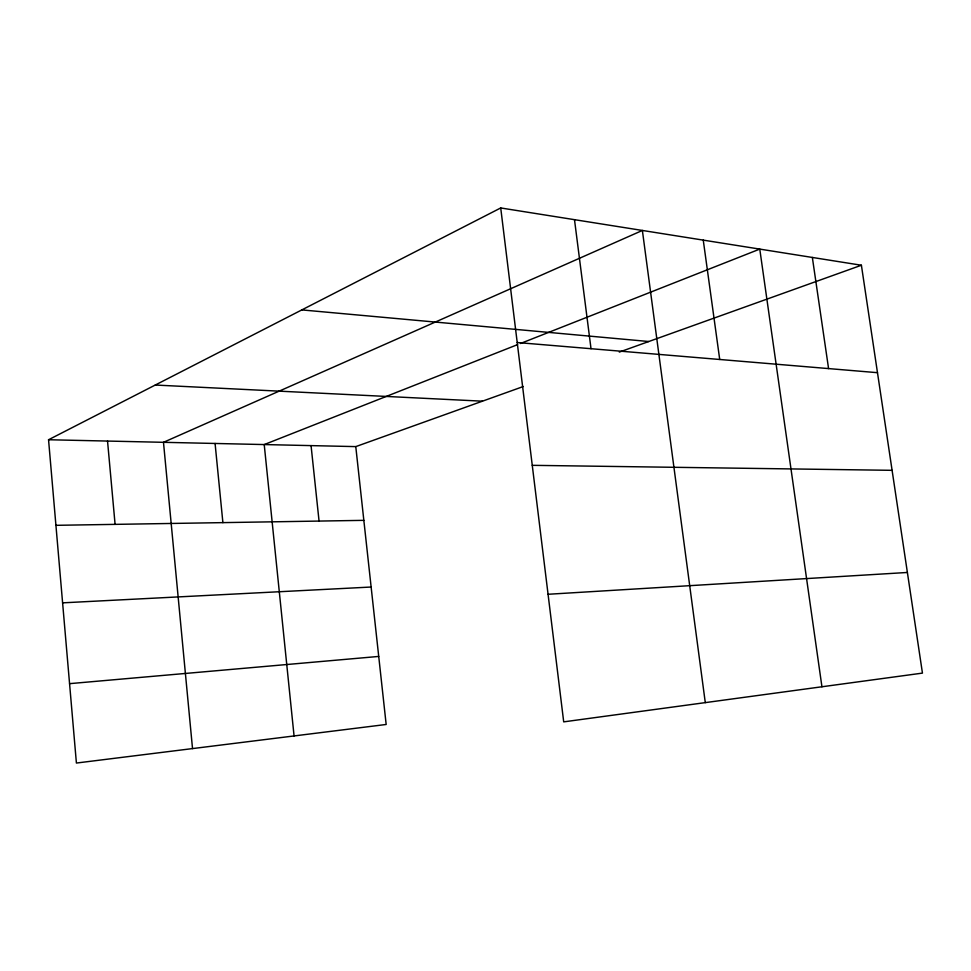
<?xml version="1.0" encoding="UTF-8"?>
<svg xmlns="http://www.w3.org/2000/svg" width="971" height="971" viewBox="0 0 971 971"><rect width="100%" height="100%" fill="white"/><g stroke="black" fill="none" stroke-linecap="round" stroke-linejoin="round"><path stroke-width="1.46" d="M523.32 386.519L355.774 446.611L386.167 724.475L76.406 763.048L48.55 439.742L500.72 207.952L861.398 265.241L922.45 673.109L563.702 721.866L500.72 207.952M517.592 344.62L264.221 444.572L294.067 735.945M520.42 343.516L759.771 249.098L821.939 686.776M619.292 352.097L861.398 265.241M69.572 683.657L378.726 656.432M548.069 594.276L907.387 572.465M62.605 602.845L371.128 587.03M55.93 525.323L363.834 520.347M532.266 465.327L892.094 470.328M48.55 439.742L355.774 446.611M155.263 385.038L482.453 401.181M517.215 342.532L877.481 372.682M301.823 309.907L648.762 341.513M812.351 257.461L828.579 368.592M703.259 240.128L719.717 359.476M705.286 702.628L642.377 230.455L163.48 442.315L192.525 748.592M574.492 219.677L591.023 348.71M311.06 445.616L319.058 521.075M215.077 443.468L222.893 522.629M107.538 441.065L115.088 524.364"/></g></svg>
